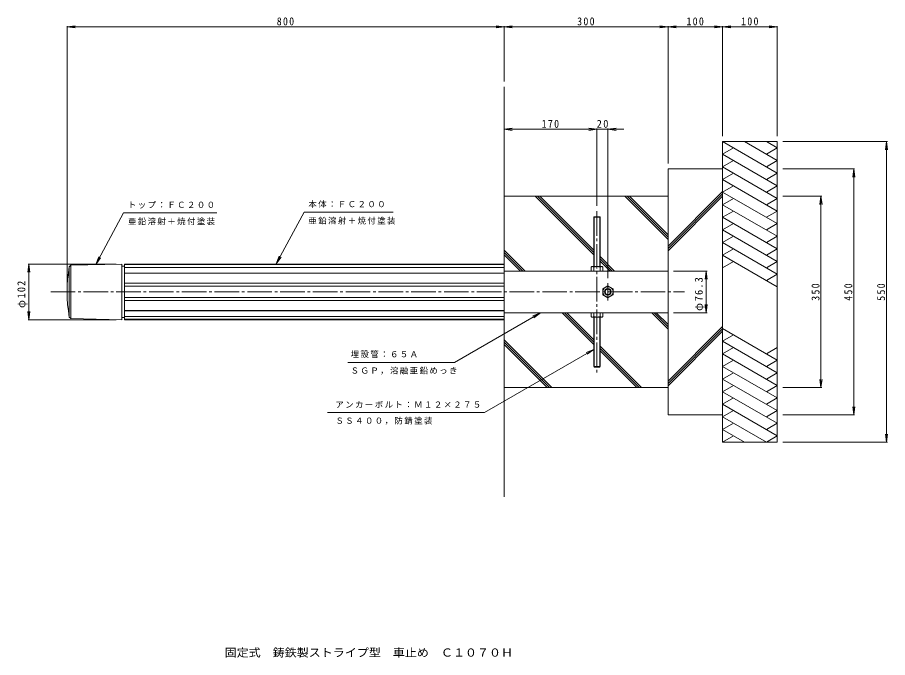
# Model space of a CAD drawing. Units: millimetres, scale not verified. Extents: x -786 to 807, y -674 to 498.
import ezdxf
from ezdxf.enums import TextEntityAlignment as Align

# ---------------------------------------------------------------- set-up
doc = ezdxf.new("R2010")
doc.units = ezdxf.units.MM
doc.header["$LTSCALE"] = 5
doc.linetypes.add('CHAIN2', pattern=[12, 9, -1, 1, -1])
for name, color, linetype, lineweight in [('0-0', 7, 'CHAIN2', 13), ('0-1', 4, 'Continuous', 13), ('0-2', 3, 'Continuous', 13), ('0-3', 2, 'Continuous', 13), ('0-4', 7, 'Continuous', 13), ('0-5', 6, 'Continuous', 13), ('0-F', 7, 'Continuous', 13)]:
    doc.layers.add(name, color=color, linetype=linetype, lineweight=lineweight)
doc.layers.add('F-5', color=2, linetype='Continuous')
doc.styles.add('ＭＳ ゴシック', font='')
doc.styles.get('ＭＳ ゴシック').set_extended_font_data('MS Gothic')

msp = doc.modelspace()

# ---------------------------------------------------------------- linework, layer by layer
at = {"layer": '0-0'}
for p, q in [((275.405, 142.838), (275.405, -152.162)), ((295.406, -20.612), (295.406, 11.288)), ((-724.595, -4.662), (435.405, -4.662))]:
    msp.add_line(p, q, dxfattribs=at)
at = {"layer": '0-1'}
for p, q in [((-594.595, 42.088), (-589.595, 42.088)), ((-589.595, 46.338), (105.405, 46.338)), ((-589.595, 45.269), (105.405, 45.269)), ((-589.595, 40.224), (105.405, 40.224)), ((105.405, 46.338), (105.405, -55.662)), ((-589.595, 29.851), (105.405, 29.851)), ((-589.595, 29.298), (105.405, 29.298)), ((-589.595, 11.309), (105.405, 11.309)), ((-589.595, 5.711), (105.405, 5.711)), ((-589.595, -15.035), (105.405, -15.035)), ((-589.595, -20.634), (105.405, -20.634)), ((-589.595, -38.622), (105.405, -38.622)), ((-589.595, -39.175), (105.405, -39.175)), ((-594.595, -51.412), (-589.595, -51.412)), ((-589.595, -49.548), (105.405, -49.548)), ((-589.595, -54.593), (105.405, -54.593))]:
    msp.add_line(p, q, dxfattribs=at)
msp.add_lwpolyline([(-589.595, 46.338), (-589.595, -55.662), (105.405, -55.662)], dxfattribs=at)
at = {"layer": '0-2'}
for p, q in [((-687.595, 44.338), (-690.595, 41.338)), ((-690.595, 41.338), (-690.595, -50.662)), ((-687.595, 44.338), (-594.595, 46.338)), ((-687.595, 44.338), (-687.595, -53.662)), ((-594.595, 46.338), (-594.595, -55.662)), ((-687.595, -53.662), (-690.595, -50.662)), ((-687.595, -53.662), (-594.595, -55.662))]:
    msp.add_line(p, q, dxfattribs=at)
msp.add_arc((-428.094, -4.662), 266.501, 170.06055, 189.93945, dxfattribs=at)
at = {"layer": '0-3'}
msp.add_line((105.405, -42.812), (405.405, -42.812), dxfattribs=at)
msp.add_lwpolyline([(105.405, 33.488), (405.405, 33.488), (405.405, -42.812)], dxfattribs=at)
at = {"layer": '0-4'}
for p, q in [((270.405, 132.838), (269.405, 131.838)), ((269.405, 131.838), (281.406, 131.838)), ((269.405, 131.838), (269.405, 41.488)), ((270.405, 132.838), (280.405, 132.838)), ((270.405, 132.838), (270.405, 41.488)), ((280.405, 132.838), (281.406, 131.838)), ((280.405, 132.838), (280.405, 41.488)), ((281.406, 131.838), (281.406, 41.488)), ((264.456, 40.519), (266.134, 41.488)), ((264.456, 40.519), (264.456, 33.488)), ((264.456, 33.488), (286.355, 33.488)), ((284.677, 41.488), (266.134, 41.488)), ((269.405, 40.519), (269.405, 33.488)), ((281.406, 40.519), (281.406, 33.488)), ((286.355, 40.519), (284.677, 41.488)), ((286.355, 40.519), (286.355, 33.488)), ((295.406, 6.288), (285.906, 0.803)), ((285.906, 0.803), (285.906, -10.127)), ((295.406, -15.612), (285.906, -10.127)), ((295.406, -15.612), (304.905, -10.127)), ((264.456, -49.843), (264.456, -42.812)), ((264.456, -42.812), (286.355, -42.812)), ((269.405, -49.843), (269.405, -42.812)), ((281.406, -49.843), (281.406, -42.812)), ((286.355, -49.843), (286.355, -42.812)), ((264.456, -49.843), (266.134, -50.812)), ((284.677, -50.812), (266.134, -50.812)), ((269.406, -141.162), (269.406, -50.812)), ((270.405, -142.162), (270.405, -50.812)), ((280.405, -142.162), (280.405, -50.812)), ((281.405, -141.162), (281.405, -50.812)), ((286.355, -49.843), (284.677, -50.812)), ((270.405, -142.162), (269.406, -141.162)), ((269.406, -141.162), (281.405, -141.162)), ((270.405, -142.162), (280.405, -142.162)), ((280.405, -142.162), (281.405, -141.162))]:
    msp.add_line(p, q, dxfattribs=at)
msp.add_lwpolyline([(295.406, 6.288), (304.905, 0.803), (304.905, -10.127)], dxfattribs=at)
for radius in [9.5, 6, 5]:
    msp.add_circle((295.406, -4.662), radius, dxfattribs=at)
for centre, radius, start, end in [((266.622, 37.128), 4.387, 50.61749, 96.39555), ((275.405, 23.488), 18.057, 70.59293, 109.40707), ((284.375, 36.498), 4.998, 86.53479, 126.45193), ((266.622, -46.453), 4.387, 263.60445, 309.38251), ((275.405, -32.812), 18.057, 250.59293, 289.40707), ((284.375, -45.823), 4.998, 233.54807, 273.46521)]:
    msp.add_arc(centre, radius, start, end, dxfattribs=at)
at = {"layer": '0-5'}
for p, q in [((105.405, 46.338), (105.405, 370.338)), ((505.405, 270.338), (605.405, 270.338)), ((605.405, 212.603), (505.405, 270.338)), ((505.405, -279.662), (505.405, 270.338)), ((505.405, 247.244), (525.405, 258.791)), ((605.405, 235.697), (545.405, 270.338)), ((605.405, -279.662), (605.405, 270.338)), ((605.405, 189.509), (505.405, 247.244)), ((505.405, 224.15), (525.405, 235.697)), ((605.405, 166.415), (505.405, 224.15)), ((605.405, 235.697), (585.405, 224.15)), ((405.405, 220.338), (505.405, 220.338)), ((405.405, 33.488), (405.405, 220.338)), ((505.405, 201.056), (525.405, 212.603)), ((605.405, 212.603), (585.405, 201.056)), ((605.405, 143.321), (505.405, 201.056)), ((505.405, 178.735), (405.405, 78.735)), ((505.405, 177.962), (525.405, 189.509)), ((605.405, 120.227), (505.405, 177.962)), ((605.405, 189.509), (585.405, 177.962)), ((105.405, 170.338), (405.405, 170.338)), ((162.383, 170.338), (269.405, 63.315)), ((166.625, 170.338), (269.405, 67.558)), ((170.868, 170.338), (269.405, 71.8)), ((326.432, 170.338), (405.405, 91.364)), ((330.674, 170.338), (405.405, 95.607)), ((334.917, 170.338), (405.405, 99.849)), ((505.405, 174.492), (405.405, 74.492)), ((505.405, 170.25), (405.405, 70.25)), ((505.405, 154.868), (525.405, 166.415)), ((605.405, 166.415), (585.405, 154.868)), ((605.405, 97.133), (505.405, 154.868)), ((505.405, 131.774), (525.405, 143.321)), ((605.405, 74.039), (505.405, 131.774)), ((605.405, 143.321), (585.405, 131.774)), ((505.405, 108.68), (525.405, 120.227)), ((605.405, 120.227), (585.405, 108.68)), ((605.405, 50.945), (505.405, 108.68)), ((605.405, 97.133), (585.405, 85.586)), ((105.405, 71.752), (143.669, 33.488)), ((105.405, 67.509), (139.427, 33.488)), ((505.405, 62.492), (525.405, 74.039)), ((605.405, 74.039), (585.405, 62.492)), ((105.405, 63.267), (135.184, 33.488)), ((281.406, 59.8), (307.718, 33.488)), ((281.406, 55.558), (303.475, 33.488)), ((281.406, 51.315), (299.233, 33.488)), ((605.405, 4.757), (505.405, 62.492)), ((505.405, 39.398), (525.405, 50.945)), ((585.405, 39.398), (605.405, 50.945)), ((605.405, 27.851), (585.405, 16.304)), ((211.484, -42.812), (269.406, -100.734)), ((215.727, -42.812), (269.406, -96.491)), ((219.969, -42.812), (269.406, -92.248)), ((375.533, -42.812), (405.405, -72.685)), ((379.775, -42.812), (405.405, -68.442)), ((384.018, -42.812), (405.405, -64.2)), ((405.405, -229.662), (405.405, -42.812)), ((105.405, -55.662), (105.405, -379.662)), ((505.405, -68.2), (405.405, -168.2)), ((505.405, -72.443), (405.405, -172.443)), ((505.405, -76.685), (405.405, -176.685)), ((605.405, -129.551), (505.405, -71.816)), ((105.405, -92.297), (192.771, -179.662)), ((505.405, -94.91), (525.405, -83.363)), ((605.405, -152.645), (505.405, -94.91)), ((105.405, -96.539), (188.528, -179.662)), ((105.405, -100.782), (184.286, -179.662)), ((281.405, -104.248), (356.819, -179.662)), ((281.405, -108.491), (352.577, -179.662)), ((505.405, -118.004), (525.405, -106.457)), ((605.405, -106.457), (585.405, -118.004)), ((281.405, -112.733), (348.334, -179.662)), ((605.405, -175.739), (505.405, -118.004)), ((505.405, -141.098), (525.405, -129.551)), ((605.405, -198.833), (505.405, -141.098)), ((605.405, -129.551), (585.405, -141.098)), ((505.405, -164.192), (525.405, -152.645)), ((585.405, -164.192), (605.405, -152.645)), ((605.405, -221.927), (505.405, -164.192)), ((105.405, -179.662), (405.405, -179.662)), ((505.405, -187.286), (525.405, -175.739)), ((605.405, -245.021), (505.405, -187.286)), ((605.405, -175.739), (585.405, -187.286)), ((505.405, -210.38), (525.405, -198.833)), ((605.405, -198.833), (585.405, -210.38)), ((605.405, -268.115), (505.405, -210.38)), ((505.405, -233.474), (525.405, -221.927)), ((605.405, -221.927), (585.405, -233.474)), ((405.405, -229.662), (505.405, -229.662)), ((585.405, -279.662), (505.405, -233.474)), ((505.405, -256.568), (525.405, -245.021)), ((605.405, -245.021), (585.405, -256.568)), ((545.405, -279.662), (505.405, -256.568)), ((505.405, -279.662), (525.405, -268.115)), ((605.405, -268.115), (585.405, -279.662)), ((505.405, -279.662), (605.405, -279.662))]:
    msp.add_line(p, q, dxfattribs=at)
for points in [[(585.405, 247.244), (605.405, 258.791), (585.406, 270.338)], [(605.405, 27.851), (505.405, 85.586), (525.405, 97.133)]]:
    msp.add_lwpolyline(points, dxfattribs=at)
at = {"layer": '0-F'}
for p, q in [((-694.595, 480.338), (-679.723, 482.296)), ((-694.595, 5.338), (-694.595, 481.838)), ((-694.595, 480.338), (605.405, 480.338)), ((-694.595, 480.338), (-679.723, 478.38)), ((90.534, 482.296), (120.277, 478.38)), ((90.534, 478.38), (120.277, 482.296)), ((105.405, 380.338), (105.405, 481.838)), ((420.277, 478.38), (390.534, 482.296)), ((420.277, 482.296), (390.534, 478.38)), ((405.405, 230.338), (405.405, 481.838)), ((520.277, 478.38), (490.534, 482.296)), ((520.277, 482.296), (490.534, 478.38)), ((505.405, 280.338), (505.405, 481.838)), ((605.405, 480.338), (590.534, 482.296)), ((605.405, 480.338), (590.534, 478.38)), ((605.405, 280.338), (605.405, 481.838)), ((105.405, 292.838), (120.277, 294.796)), ((105.405, 292.838), (324.733, 292.838)), ((105.405, 292.838), (120.277, 290.88)), ((275.405, 292.838), (260.534, 294.796)), ((275.405, 292.838), (260.534, 290.88)), ((275.405, 152.838), (275.405, 294.338)), ((295.406, 292.838), (310.277, 294.796)), ((295.406, 20.141), (295.406, 294.338)), ((295.406, 292.838), (310.277, 290.88)), ((615.405, 270.338), (806.905, 270.338)), ((805.405, 270.338), (803.447, 255.466)), ((805.405, -279.662), (805.405, 270.338)), ((805.405, 270.338), (807.363, 255.466)), ((615.405, 220.338), (746.905, 220.338)), ((745.405, 220.338), (743.447, 205.466)), ((745.405, -229.662), (745.405, 220.338)), ((745.405, 220.338), (747.363, 205.466)), ((615.405, 170.338), (686.905, 170.338)), ((685.405, 170.338), (683.447, 155.466)), ((685.405, -179.662), (685.405, 170.338)), ((685.405, 170.338), (687.363, 155.466)), ((-591.129, 139.729), (-641.965, 45.319)), ((-591.129, 139.729), (-420.728, 139.729)), ((-260.884, 140.952), (-311.72, 46.542)), ((-260.884, 140.952), (-98.017, 140.952)), ((-641.965, 45.319), (-636.638, 59.341)), ((-641.965, 45.319), (-633.19, 57.485)), ((-311.72, 46.542), (-306.393, 60.565)), ((-311.72, 46.542), (-302.945, 58.708)), ((-764.595, 46.338), (-766.552, 31.466)), ((-604.595, 46.338), (-766.095, 46.338)), ((-764.595, -55.662), (-764.595, 46.338)), ((-764.595, 46.338), (-762.637, 31.466)), ((415.405, 33.488), (476.905, 33.488)), ((475.405, 33.488), (473.448, 18.616)), ((475.405, -42.812), (475.405, 33.488)), ((475.405, 33.488), (477.363, 18.616)), ((475.405, -42.812), (473.448, -27.94)), ((475.405, -42.812), (477.363, -27.94)), ((-764.595, -55.662), (-766.552, -40.79)), ((-764.595, -55.662), (-762.637, -40.79)), ((171.792, -42.812), (157.932, -48.548)), ((415.405, -42.812), (476.905, -42.812)), ((-604.595, -55.662), (-766.095, -55.662)), ((269.406, -109.818), (255.546, -115.554)), ((-180.65, -133.61), (14.409, -133.61)), ((685.405, -179.662), (683.447, -164.79)), ((685.405, -179.662), (687.363, -164.79)), ((615.405, -179.662), (686.905, -179.662)), ((745.405, -229.662), (743.447, -214.79)), ((745.405, -229.662), (747.363, -214.79)), ((-218.027, -225.314), (69.213, -225.314)), ((615.405, -229.662), (746.905, -229.662)), ((805.405, -279.662), (803.447, -264.79)), ((805.405, -279.662), (807.363, -264.79)), ((615.405, -279.662), (806.905, -279.662))]:
    msp.add_line(p, q, dxfattribs=at)
for points in [[(14.409, -133.61), (171.792, -42.812), (159.889, -51.94)], [(69.213, -225.314), (269.406, -109.818), (257.502, -118.946)]]:
    msp.add_lwpolyline(points, dxfattribs=at)

# ---------------------------------------------------------------- texts
at = {"layer": '0-F', "color": 2, "char_height": 14.66, "attachment_point": 7, "style": 'ＭＳ ゴシック'}
for s, insert in [('\\T1.27;\\W0.9;800', (-310.845, 482.838)), ('\\T1.27;\\W0.9;300', (239.155, 482.838)), ('\\T1.27;\\W0.9;100', (439.155, 482.838)), ('\\T1.27;\\W0.9;100', (539.155, 482.838)), ('\\T1.27;\\W0.9;170', (174.155, 295.338)), ('\\T1.27;\\W0.95;20', (274.781, 295.338))]:
    msp.add_mtext(s, dxfattribs=dict(at, insert=insert))
at = {"layer": '0-F', "char_height": 11, "attachment_point": 7, "style": 'ＭＳ ゴシック'}
for s, insert in [('\\T1.17;トップ：ＦＣ２００', (-583.287, 147.837)), ('\\T1.17;本体：ＦＣ２００', (-253.042, 149.06)), ('\\T1.17;亜鉛溶射＋焼付塗装', (-583.287, 117.443)), ('\\T1.17;亜鉛溶射＋焼付塗装', (-253.042, 118.667)), ('\\T1.17;埋設管：６５Ａ', (-175.59, -125.502)), ('\\T1.17;ＳＧＰ，溶融亜鉛めっき', (-175.591, -155.895)), ('\\T1.17;アンカーボルト：Ｍ１２×２７５', (-203.486, -217.206)), ('\\T1.17;ＳＳ４００，防錆塗装', (-203.486, -247.6))]:
    msp.add_mtext(s, dxfattribs=dict(at, insert=insert))
at = {"layer": '0-F', "color": 2, "char_height": 14.66, "attachment_point": 7, "rotation": 90, "style": 'ＭＳ ゴシック'}
for s, insert in [('\\T1.22;\\W0.95;φ76.3', (472.905, -39.497)), ('\\T1.21;\\W0.95;φ102', (-767.095, -34.108)), ('\\T1.27;\\W0.9;350', (682.905, -20.912)), ('\\T1.27;\\W0.9;450', (742.905, -20.912)), ('\\T1.27;\\W0.9;550', (802.905, -20.912))]:
    msp.add_mtext(s, dxfattribs=dict(at, insert=insert))
at = {"layer": 'F-5', "style": 'ＭＳ ゴシック', "width": 1.1}
msp.add_text('固定式\u3000鋳鉄製ストライプ型\u3000車止め\u3000Ｃ１０７０Ｈ', height=14.66, dxfattribs=at).set_placement((-406.25, -676.554), align=Align.BOTTOM_LEFT)

doc.saveas('drawing.dxf')
